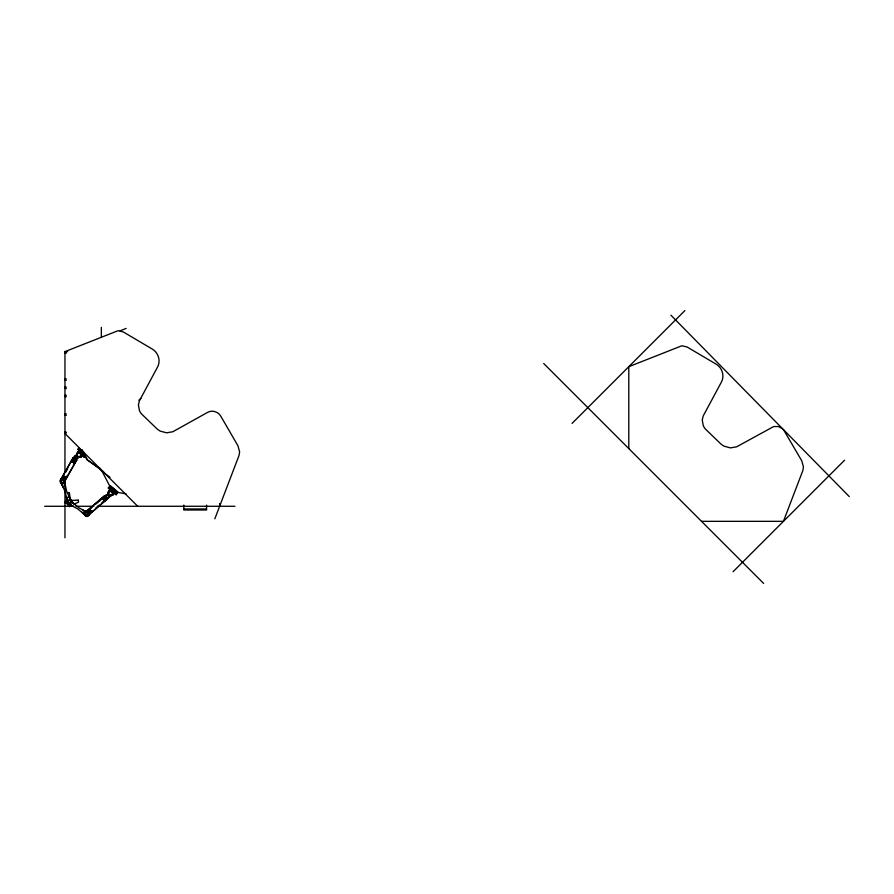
<?xml version="1.0" encoding="UTF-8"?>
<svg xmlns="http://www.w3.org/2000/svg" width="894" height="894" viewBox="0 0 894 894"><rect width="100%" height="100%" fill="white"/><g stroke="black" fill="none" stroke-linecap="round" stroke-linejoin="round"><path stroke-width="1.34" d="M69.408 504.585A2.749 2.749 0 0 1 66.48 502.037L66.558 496.539L66.458 498.282M108.397 493.443C105.928 495.645 110.577 495.779 108.185 492.885A2.961 2.961 0 0 1 108.889 490.728L109.861 490.013M109.023 490.851L108.364 492.862A2.771 2.771 0 0 0 111.348 495.421L113.594 493.879M64.67 482.134L66.692 491.443L70.95 500.618A2.034 1.967 -18.9 0 1 71.241 502.059L70.805 502.942A1.855 1.799 -18.9 0 1 68.994 503.557L68.1 503.121A2.034 1.967 -18.9 0 1 67.452 501.813L65.195 491.957L61.015 482.224M77.13 457.694L76.985 456.655A1.341 1.307 29.5 0 0 75.8 455.985L73.185 458.052L74.314 458.689M63.899 482.246L65.519 476.647M61.865 479.273L61.127 478.86L60.524 480.436L64.569 476.111M65.329 479.933L62.96 482.794M65.128 479.832L65.139 480.637M118.164 492.46L109.996 485.598L118.164 492.46L126.121 493.857M74.995 457.337L75.509 456.644M75.42 459.315L76.56 459.952L77.219 457.717A1.453 1.453 0 0 0 74.772 456.331L73.23 457.996M74.839 503.769L78.393 502.204A3.364 3.364 0 0 0 78.359 500.461L78.259 500.182M86.964 511.837L86.416 511.189L85.042 513.458A1.9 1.866 49.5 0 0 86.796 515.514L87.914 515.246M64.904 477.921L64.1 482.045A1.598 1.598 0 0 1 61.474 482.916A1.598 1.598 0 0 1 62.01 480.201A1.598 1.598 0 0 1 64.089 482.022L76.56 460.075M65.307 478.156L64.29 482.145M108.699 492.918L110.431 490.493M113.236 494.46L113.795 493.376M113.94 493.499L113.382 494.583A2.961 2.961 0 0 1 111.359 495.6C108.129 493.689 108.979 498.26 110.767 495.477M214.839 518.811L239 455.515L239.626 451.839L237.938 445.748L220.46 415.643C217.801 411.586 211.979 409.877 207.687 412.335L172.821 431.746L166.608 432.83L160.372 431.154A15.958 15.958 0 0 1 156.394 428.271L141.911 414.313A12.974 12.974 0 0 1 139.453 410.637L138.402 404.96L139.408 400.836L157.087 367.915C159.791 363.69 159.68 358.025 157.042 353.812A14.304 14.304 0 0 0 152.125 348.973L123.271 331.942L118.053 330.702L64.96 351.621L64.96 471.965M60.669 480.313L60.613 481.464A1.9 1.866 29.5 0 0 61.977 482.805M64.357 482.022L64.334 479.843A2.179 2.179 0 0 1 63.038 483.062M88.696 515.503L88.394 514.799L88.696 515.503A2.179 2.179 0 0 1 85.008 515.38A2.179 2.179 0 0 1 86.684 512.094A2.179 2.179 0 0 1 88.953 515L88.26 515.357L89.255 514.519L88.707 513.871M108.621 492.292L106.766 495.511A1.486 1.464 40.6 0 0 106.509 495.779M79.153 451.638L78.661 451.772A2.771 2.771 0 0 0 77.186 453.303L77.007 454.007A2.771 2.771 0 0 0 79.443 457.08L82.237 455.538M78.873 457.024C76.582 459.415 76.616 454.767 79.432 457.259A2.961 2.961 0 0 0 81.6 456.644L82.36 455.694M60.367 480.19L73.006 457.862M60.557 480.301L73.073 458.108M62.021 478.771L62.58 477.787M65.787 472.11L67.721 468.702M72.213 460.756L72.615 460.052M62.222 478.882L63.217 477.128M71.933 461.729L72.805 460.164M72.09 461.997L73.051 460.298M60.479 480L64.301 476.379L65.418 477.016M72.38 461.919L74.403 458.544M75.509 459.17L74.034 461.785L72.917 461.159M73.654 462.634L75.498 459.382L76.716 460.175M73.9 462.634L74.727 461.181M64.346 480.089L65.34 478.335M74.258 462.567L75.096 461.08M64.536 480.201L67.028 475.798M73.453 464.455L75.297 461.192M64.178 482.347L76.806 460.008M91.3 510.619L88.26 515.246M67.218 493.041L67.62 492.806A3.364 3.364 0 0 1 69.352 492.605L70.145 497.992A2.604 2.604 0 0 0 72.917 500.416L78.191 500.092M89.579 514.229L91.143 511.513M89.445 514.072L91.166 511.502M106.542 497.723L107.381 498.707L108.912 495.745A1.341 1.307 49.5 0 0 108.029 494.717L104.866 495.757L105.715 496.751M88.238 515.134L90.283 511.603M60.546 479.877L61.865 478.849L63.977 479.396A2.179 2.179 0 0 0 60.546 479.877A2.179 2.179 0 0 0 61.909 483.062M82.147 450.14L86.796 459.494L101.044 469.607M90.607 511.949L88.126 515.201M112.231 487.912L116.131 490.907M80.047 451.079L82.851 454.99L80.147 456.845L82.706 454.811L79.968 451.347L74.94 456.286A1.486 1.464 51.6 0 0 74.403 457.27A1.442 1.419 51.6 0 0 74.705 458.343A1.453 1.453 0 0 1 75.04 456.219A1.453 1.453 0 0 1 77.13 456.745A1.453 1.453 0 0 1 76.426 458.767M108.666 491.432L109.549 490.404M113.37 493.019L110.744 495.209A1.922 1.889 40.6 0 1 110.241 495.187A1.933 1.933 0 0 0 111.247 495.108M104.922 495.723L106.945 494.684A1.453 1.453 0 0 1 108.766 496.829L107.548 498.628L106.665 497.612L104.386 499.556L103.559 498.584M66.357 500.148L64.513 502.26L65.608 503.244M65.284 502.406L65.865 502.372M69.441 506.574L71.296 504.462M60.669 480.1L63.798 477.273M85.489 512.407L90.35 509.982M88.372 515.268L89.121 513.782L88.182 511.815A2.179 2.179 0 0 1 88.215 515.391A2.179 2.179 0 0 1 84.841 514.195A2.179 2.179 0 0 1 87.12 511.435L85.533 511.949M77.543 452.666L78.482 451.939M61.518 478.592L61.842 477.966M572.059 423.421L684.905 310.564M733.035 571.747L844.584 460.198M62.032 478.078L61.34 478.48M112.275 494.717L108.979 497.399A1.486 1.464 40.6 0 1 107.984 497.902A1.442 1.419 40.6 0 1 106.922 497.556A1.453 1.453 0 0 0 109.057 497.299A1.453 1.453 0 0 0 108.621 495.198A1.453 1.453 0 0 0 106.565 495.824M138.872 400.21L140.872 398.445M85.254 512.184L104.766 495.522M85.388 512.351L104.743 495.779M87.4 511.323L92.116 507.289M96.094 503.903L103.894 497.232M87.556 511.491L88.975 510.284M102.341 498.863L103.793 497.623M85.422 512.038L89.478 510.619M102.486 499.087L103.972 497.835M89.456 510.63L90.249 509.949L91.076 510.921M102.799 499.12L105.838 496.639M103.738 500.227L106.587 497.802M104.151 500.159L105.201 499.265M89.02 513.447L91.68 511.167L91.277 510.697M104.151 500.517L105.369 499.478M89.165 513.614L92.015 511.189M95.982 507.792L98.955 505.255M101.938 502.719L105.526 499.645M87.958 515.346L107.347 498.818M88.093 515.514L107.604 498.841M77.588 452.655L78.247 452.129M78.56 452.8L79.488 452.073M76.75 458.577L80.505 456.566M81.902 455.113L78.907 456.756A1.933 1.933 0 0 0 79.41 456.745M80.896 456.834L82.092 456.13M84.572 455.515L83.891 454.856M86.796 459.494L101.134 469.808M109.705 485.978L101.57 470.3L103.749 471.976M89.165 510.25L85.656 512.117M63.887 482.347L64.927 481.017L64.189 480.592M110.018 490.135L109.56 490.359A2.771 2.771 0 0 0 108.409 492.147M86.752 510.91L87.4 510.597M86.897 511.055L87.534 510.765M66.324 432.964L64.96 433.523L137.71 506.272M66.134 352.515L64.96 352.985L66.324 352.985M120.165 330.814L126.166 328.4M70.391 500.998A1.598 1.598 0 0 0 70.023 500.808A1.699 1.643 -55.5 0 1 70.928 501.623L71.084 502.439A1.553 1.497 -55.5 0 1 70.179 503.747L69.363 503.903A1.699 1.643 -55.5 0 1 68.056 502.998L67.899 502.182A1.553 1.497 -55.5 0 1 67.989 501.78M79.03 451.481L77.934 452.006A2.961 2.961 0 0 0 76.828 453.984L76.839 454.755A2.961 2.961 0 0 0 78.683 457.069M110.733 489.465L108.453 492.035L110.755 489.7L114.119 492.572L112.152 495.209L114.331 492.493L110.901 489.521M67.687 351.621L64.96 351.621L65.932 352.594M64.96 378.922L66.324 378.922M64.96 380.285L66.324 380.285M64.96 387.113L66.324 387.113M64.96 388.477L66.324 388.477M64.96 395.304L66.324 395.304M64.96 396.668L66.324 396.668M64.96 413.956L66.324 413.956M64.96 415.319L66.324 415.319M64.96 432.16L66.324 432.16M44.7 506.272L73.196 506.272M75.934 506.272L93.781 506.272M97.904 506.272L234.954 506.272M183.818 508.965L206.559 508.965M701.544 521.336L783.446 521.336L802.834 470.579L803.46 466.903L801.773 460.812L783.546 429.735M70.28 505.021L72.235 505.836M71.933 505.635L70.928 505.211L77.744 508.943L84.438 514.307L83.243 513.324M68.76 504.372L73.397 506.362M72.503 505.926L68.849 504.115A2.034 1.967 -55.5 0 1 67.765 503.132L67.586 502.16M84.26 510.943L85.578 511.513L83.6 510.575M70.134 500.506A2.034 1.967 -55.5 0 1 70.95 501.076L78.638 507.636L86.07 511.614M84.706 511.2L86.047 511.96L82.986 510.217M72.917 458.019L74.124 458.857M73.319 460.444L74.962 461.315M71.129 461.181L73.978 462.79M63.653 477.731L64.603 478.268M101.279 470.68L110.007 477.374M782.686 428.863L778.428 426.561L773.701 426.527L736.656 446.81L730.443 447.894L724.207 446.218A15.958 15.958 0 0 1 720.229 443.335L705.746 429.377A12.974 12.974 0 0 1 703.299 425.7L702.237 420.024L703.243 415.9L720.922 382.978C723.626 378.754 723.514 373.089 720.877 368.876A14.304 14.304 0 0 0 715.96 364.037L687.106 347.006L681.887 345.766L628.795 366.685L628.795 448.587M109.247 486.906L117.103 493.633M109.079 487.107L116.935 493.834M109.794 487.912L116.019 493.242M109.694 488.035L115.907 493.365M108.386 487.833L109.403 488.705M115.292 493.756L116.321 494.628M108.174 488.068L109.202 488.951M115.091 493.991L116.108 494.874M109.973 490.605L113.415 493.399M109.906 490.683L113.27 493.566M72.705 502.596L73.945 503.836M64.77 501.97L69.71 506.272M68.324 505.613L69.441 506.585M80.136 451.202L77.398 453.381M82.259 512.519L83.846 514.028L82.84 513M81.712 512.072L84.919 515.212M543.72 363.512L763.632 583.436M670.902 315.18L849.3 496.606M71.151 500.897L74.671 504.507M73.476 503.4L72.749 502.663M72.302 502.07L73.766 503.601M61.027 483.296L63.25 487.297M104.62 495.645L105.47 496.841M106.42 497.947L107.459 498.964M104.185 498.059L105.011 499.031M101.983 498.137L104.699 501.322M89.176 510.988L89.881 511.826M79.018 448.319L85.444 456.432M78.806 448.486L85.232 456.588M79.365 449.414L84.449 455.839M79.231 449.526L84.327 455.94M77.99 449.067L78.828 450.118M83.645 456.197L84.483 457.247M77.744 449.269L78.583 450.319M83.399 456.398L84.237 457.449M79.03 452.085L81.857 455.482M78.94 452.152L81.689 455.627M69.263 497.22L70.347 499.042M69.386 497.556L69.956 498.517L69.095 496.986M68.637 496.103L71.174 500.472M62.658 485.956L61.932 484.704L62.96 486.649M99.379 467.64L100.72 470.043M82.013 449.961L87.21 459.27M62.446 485.487L61.82 484.067M64.033 481.195L64.513 483.14M64.804 484.291L65.374 486.571M66.927 499.422L66.692 497.813M65.139 485.509L64.826 483.766L65.016 485.14M66.514 496.829L67.184 501.836M66.815 498.439L66.927 499.265M66.704 498.103L66.961 500.204M219.656 503.546L219.656 506.272M206.559 505.11L206.559 509.993L183.818 509.993L183.818 505.11M101.357 327.338L101.357 337.004M64.96 478.826L64.96 537.819M70.179 503.747A1.598 1.598 0 0 1 68.592 503.624M68.279 503.344A1.598 1.598 0 0 1 68.056 502.998M70.436 504.283A2.179 2.179 0 0 1 67.43 501.579M70.224 500.249A2.179 2.179 0 0 1 71.643 501.914M86.819 515.201A1.632 1.609 49.5 0 0 88.428 513.011A1.632 1.609 49.5 0 0 85.757 512.452A1.632 1.609 49.5 0 0 86.405 515.112A1.598 1.598 0 0 1 85.567 512.832A1.598 1.598 0 0 1 87.958 512.385A1.598 1.598 0 0 1 87.981 514.821M64.044 480.559A1.632 1.609 29.5 0 0 62.055 479.407A1.632 1.609 29.5 0 0 60.915 481.374A1.632 1.609 29.5 0 0 61.284 482.078A1.598 1.598 0 0 1 62.021 479.419A1.598 1.598 0 0 1 63.988 481.352M63.988 480.525A1.632 1.609 29.5 0 1 62.882 482.481A1.598 1.598 0 0 0 63.262 482.324M81.991 455.974A2.771 2.771 0 0 1 80.169 457.069M76.795 458.633A1.486 1.464 51.6 0 1 76.471 458.823M113.639 493.857A2.771 2.771 0 0 1 112.052 495.276M110.588 495.555A2.961 2.961 0 0 1 108.342 493.633M68.536 503.367A1.866 1.866 0 0 1 67.81 502.73M70.179 500.014A1.866 1.866 0 0 1 71.196 502.048M68.436 503.546A2 2 0 0 1 67.653 502.864M67.419 502.394A2 2 0 0 1 67.519 500.875M70.201 499.958A2 2 0 0 1 71.285 502.137M70.023 503.814A2.179 2.179 0 0 1 67.352 500.785M70.28 499.791A2.179 2.179 0 0 1 71.464 502.171M76.973 454.409C78.393 457.203 74.046 456.331 76.973 454.409M77.32 454.118L77.197 454.61A1.922 1.889 51.6 0 0 77.342 455.605A1.933 1.933 0 0 1 77.32 454.118M67.933 500.986L67.799 501.378A1.699 1.643 -18.9 0 0 68.313 502.886L69.05 503.244A1.553 1.497 -18.9 0 0 70.559 502.73L70.928 501.992A1.699 1.643 -18.9 0 0 70.402 500.484L69.665 500.126A1.553 1.497 -18.9 0 0 68.156 500.64L67.933 500.986M61.82 479.642L61.306 479.899A2.179 2.179 0 0 0 61.395 483.587A2.179 2.179 0 0 0 64.692 481.944A2.179 2.179 0 0 0 61.82 479.642M85.992 515.592A1.598 1.587 0 0 0 88.484 514.396A1.598 1.587 0 0 0 86.193 512.843A1.598 1.587 0 0 0 85.992 515.592M61.63 482.335A1.632 1.609 29.5 0 0 62.021 482.492A1.598 1.598 0 0 1 61.664 482.335M76.325 458.555A1.218 1.218 0 0 0 76.828 458.164A1.229 1.207 51.6 0 1 76.325 458.544M76.571 456.454A1.218 1.218 0 0 0 74.638 457.605A1.229 1.207 51.6 0 1 76.582 456.443M107.347 497.556A1.218 1.218 0 0 0 109.079 496.673A1.229 1.207 40.6 0 1 107.336 497.522M68.313 502.886A1.598 1.598 0 0 0 70.928 501.992A1.598 1.598 0 0 0 68.849 500.182A1.598 1.598 0 0 0 68.313 502.886"/></g></svg>
